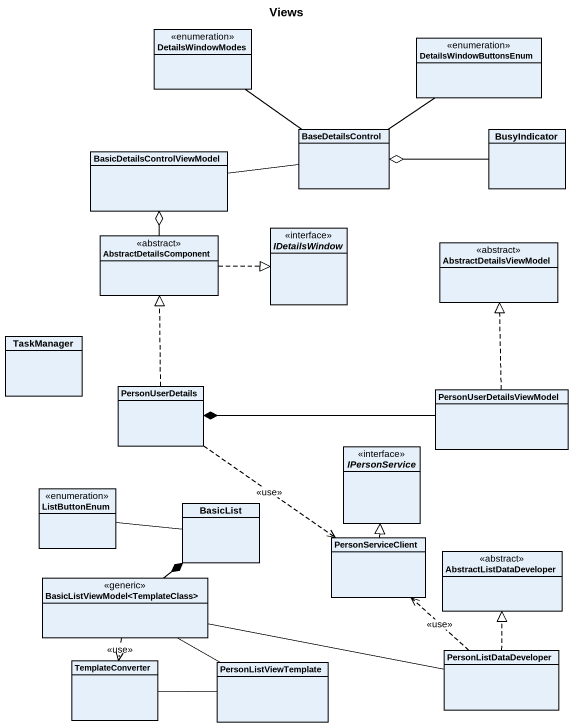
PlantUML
@startuml
title Views
hide circle
hide empty members
enum DetailsWindowModes
enum DetailsWindowButtonsEnum
class BaseDetailsControl
class BusyIndicator
class BasicDetailsControlViewModel
class AbstractDetailsComponent <<abstract>>
interface IDetailsWindow <<interface>>
class AbstractDetailsViewModel <<abstract>>
class TaskManager
class PersonUserDetails
class PersonUserDetailsViewModel
interface IPersonService <<interface>>
enum ListButtonEnum
class BasicList
class PersonServiceClient
class AbstractListDataDeveloper <<abstract>>
class "BasicListViewModel<TemplateClass>" as BasicListViewModel <<generic>>
class TemplateConverter
class PersonListViewTemplate
class PersonListDataDeveloper
DetailsWindowModes -- BaseDetailsControl
BaseDetailsControl -up- DetailsWindowButtonsEnum
BusyIndicator -left-o BaseDetailsControl
BasicDetailsControlViewModel -right- BaseDetailsControl
AbstractDetailsComponent -up-o BasicDetailsControlViewModel
AbstractDetailsComponent .right.|> IDetailsWindow
PersonUserDetails .up.|> AbstractDetailsComponent
PersonUserDetails ..> PersonServiceClient : <<use>>
PersonUserDetailsViewModel .up.|> AbstractDetailsViewModel
PersonUserDetailsViewModel -left-* PersonUserDetails
ListButtonEnum -right- BasicList
PersonServiceClient .up.|> IPersonService
BasicListViewModel -up-* BasicList
BasicListViewModel ..> TemplateConverter : <<use>>
TemplateConverter -right- PersonListViewTemplate
PersonListViewTemplate -left- BasicListViewModel
PersonListDataDeveloper .up.> PersonServiceClient : <<use>>
PersonListDataDeveloper .up.|> AbstractListDataDeveloper
PersonListDataDeveloper -left- BasicListViewModel
@enduml
